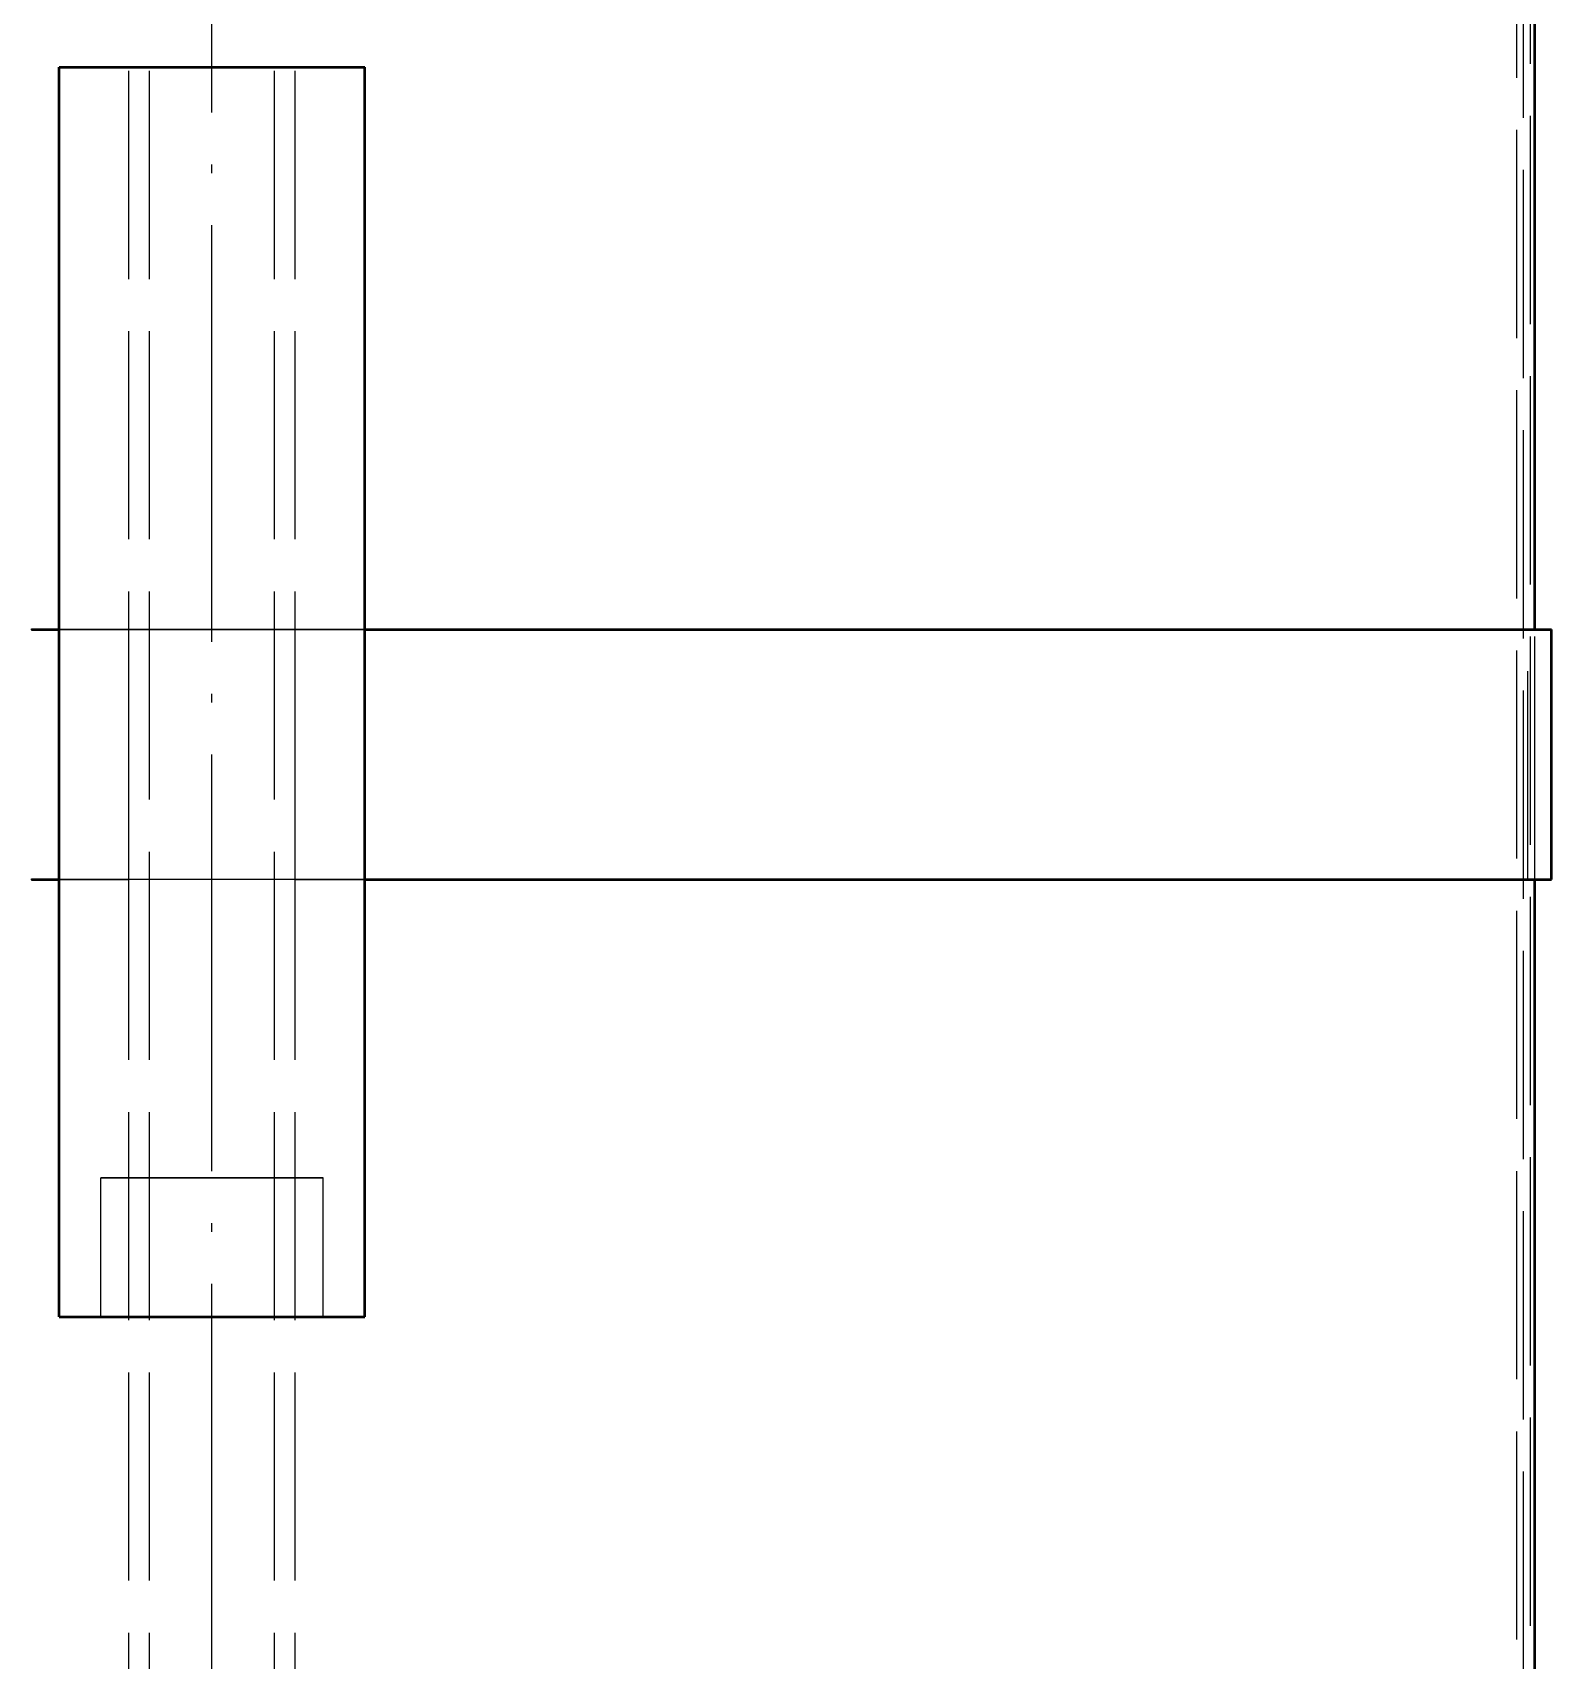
# Model space of a CAD drawing. Header units: millimetres. Extents: x 0 to 420, y 0 to 297.
# Drawn here: x 164.71 to 186.6, y 155.45 to 178.9 of the extents above; entities that cross this region are included whole.
import ezdxf

# ---------------------------------------------------------------- set-up
doc = ezdxf.new("R2010")
doc.units = ezdxf.units.MM
doc.linetypes.add('ISO02-TRAZOS', pattern=[3.75, 3, -0.75])
doc.linetypes.add('ISO04-TRAZO-PUNTO', pattern=[7.625, 6, -0.75, 0.125, -0.75])
for name, color, linetype, lineweight in [('01-VISIBLE', 7, 'CONTINUOUS', 50), ('02-OCULTA', 4, 'ISO02-TRAZOS', 25), ('03-EJE', 1, 'ISO04-TRAZO-PUNTO', 25)]:
    doc.layers.add(name, color=color, linetype=linetype, lineweight=lineweight)

msp = doc.modelspace()

# ---------------------------------------------------------------- linework, layer by layer
at = {"layer": '01-VISIBLE'}
for p, q in [((186.358, 170.3), (186.358, 232)), ((165.098, 160.4), (165.098, 178.4)), ((169.498, 160.4), (169.498, 178.4)), ((186.598, 166.7), (186.598, 170.3)), ((186.358, 137.2), (186.358, 166.7))]:
    msp.add_line(p, q, dxfattribs=at)
for points in [[(165.098, 178.4), (165.198, 178.4), (165.298, 178.4), (165.398, 178.4), (165.498, 178.4), (165.598, 178.4), (165.698, 178.4), (165.798, 178.4), (165.898, 178.4), (165.998, 178.4), (166.098, 178.4), (166.198, 178.4), (166.298, 178.4), (166.398, 178.4), (166.498, 178.4), (166.598, 178.4), (166.698, 178.4), (166.798, 178.4), (166.898, 178.4), (166.998, 178.4), (167.098, 178.4), (167.198, 178.4), (167.298, 178.4), (167.398, 178.4), (167.498, 178.4), (167.598, 178.4), (167.698, 178.4), (167.798, 178.4), (167.898, 178.4), (167.998, 178.4), (168.098, 178.4), (168.198, 178.4), (168.298, 178.4), (168.398, 178.4), (168.498, 178.4), (168.598, 178.4), (168.698, 178.4), (168.798, 178.4), (168.898, 178.4), (168.998, 178.4), (169.098, 178.4), (169.198, 178.4), (169.298, 178.4), (169.398, 178.4), (169.498, 178.4)], [(164.698, 170.3), (164.798, 170.3), (164.898, 170.3), (164.998, 170.3), (165.098, 170.3)], [(169.498, 170.3), (169.598, 170.3), (169.698, 170.3), (169.798, 170.3), (169.898, 170.3), (169.998, 170.3), (170.098, 170.3), (170.198, 170.3), (170.298, 170.3), (170.398, 170.3), (170.498, 170.3), (170.598, 170.3), (170.698, 170.3), (170.798, 170.3), (170.898, 170.3), (170.998, 170.3), (171.098, 170.3), (171.198, 170.3), (171.298, 170.3), (171.398, 170.3), (171.498, 170.3), (171.598, 170.3), (171.698, 170.3), (171.798, 170.3), (171.898, 170.3), (171.998, 170.3), (172.098, 170.3), (172.198, 170.3), (172.298, 170.3), (172.398, 170.3), (172.498, 170.3), (172.598, 170.3), (172.698, 170.3), (172.798, 170.3), (172.898, 170.3), (172.998, 170.3), (173.098, 170.3), (173.198, 170.3), (173.298, 170.3), (173.398, 170.3), (173.498, 170.3), (173.598, 170.3), (173.698, 170.3), (173.798, 170.3), (173.898, 170.3), (173.998, 170.3), (174.098, 170.3), (174.198, 170.3), (174.298, 170.3), (174.398, 170.3), (174.498, 170.3), (174.598, 170.3), (174.698, 170.3), (174.798, 170.3), (174.898, 170.3), (174.998, 170.3), (175.098, 170.3), (175.198, 170.3), (175.298, 170.3), (175.398, 170.3), (175.498, 170.3), (175.598, 170.3), (175.698, 170.3), (175.798, 170.3), (175.898, 170.3), (175.998, 170.3), (176.098, 170.3), (176.198, 170.3), (176.298, 170.3), (176.398, 170.3), (176.498, 170.3), (176.598, 170.3), (176.698, 170.3), (176.798, 170.3), (176.898, 170.3), (176.998, 170.3), (177.098, 170.3), (177.198, 170.3), (177.298, 170.3), (177.398, 170.3), (177.498, 170.3), (177.598, 170.3), (177.698, 170.3), (177.798, 170.3), (177.898, 170.3), (177.998, 170.3), (178.098, 170.3), (178.198, 170.3), (178.298, 170.3), (178.398, 170.3), (178.498, 170.3), (178.598, 170.3), (178.698, 170.3), (178.798, 170.3), (178.898, 170.3), (178.998, 170.3), (179.098, 170.3), (179.198, 170.3), (179.298, 170.3), (179.398, 170.3), (179.498, 170.3), (179.598, 170.3), (179.698, 170.3), (179.798, 170.3), (179.898, 170.3), (179.998, 170.3), (180.098, 170.3), (180.198, 170.3), (180.298, 170.3), (180.398, 170.3), (180.498, 170.3), (180.598, 170.3), (180.698, 170.3), (180.798, 170.3), (180.898, 170.3), (180.998, 170.3), (181.098, 170.3), (181.198, 170.3), (181.298, 170.3), (181.398, 170.3), (181.498, 170.3), (181.598, 170.3), (181.698, 170.3), (181.798, 170.3), (181.898, 170.3), (181.998, 170.3), (182.098, 170.3), (182.198, 170.3), (182.298, 170.3), (182.398, 170.3), (182.498, 170.3), (182.598, 170.3), (182.698, 170.3), (182.798, 170.3), (182.898, 170.3), (182.998, 170.3), (183.098, 170.3), (183.198, 170.3), (183.298, 170.3), (183.398, 170.3), (183.498, 170.3), (183.598, 170.3), (183.698, 170.3), (183.798, 170.3), (183.898, 170.3), (183.998, 170.3), (184.098, 170.3), (184.198, 170.3), (184.298, 170.3), (184.398, 170.3), (184.498, 170.3), (184.598, 170.3), (184.698, 170.3), (184.798, 170.3), (184.898, 170.3), (184.998, 170.3), (185.098, 170.3), (185.198, 170.3), (185.298, 170.3), (185.398, 170.3), (185.498, 170.3), (185.598, 170.3), (185.698, 170.3), (185.798, 170.3), (185.898, 170.3), (185.998, 170.3), (186.098, 170.3), (186.198, 170.3), (186.298, 170.3), (186.398, 170.3), (186.498, 170.3), (186.598, 170.3)], [(164.698, 166.7), (164.798, 166.7), (164.898, 166.7), (164.998, 166.7), (165.098, 166.7)], [(169.498, 166.7), (169.598, 166.7), (169.698, 166.7), (169.798, 166.7), (169.898, 166.7), (169.998, 166.7), (170.098, 166.7), (170.198, 166.7), (170.298, 166.7), (170.398, 166.7), (170.498, 166.7), (170.598, 166.7), (170.698, 166.7), (170.798, 166.7), (170.898, 166.7), (170.998, 166.7), (171.098, 166.7), (171.198, 166.7), (171.298, 166.7), (171.398, 166.7), (171.498, 166.7), (171.598, 166.7), (171.698, 166.7), (171.798, 166.7), (171.898, 166.7), (171.998, 166.7), (172.098, 166.7), (172.198, 166.7), (172.298, 166.7), (172.398, 166.7), (172.498, 166.7), (172.598, 166.7), (172.698, 166.7), (172.798, 166.7), (172.898, 166.7), (172.998, 166.7), (173.098, 166.7), (173.198, 166.7), (173.298, 166.7), (173.398, 166.7), (173.498, 166.7), (173.598, 166.7), (173.698, 166.7), (173.798, 166.7), (173.898, 166.7), (173.998, 166.7), (174.098, 166.7), (174.198, 166.7), (174.298, 166.7), (174.398, 166.7), (174.498, 166.7), (174.598, 166.7), (174.698, 166.7), (174.798, 166.7), (174.898, 166.7), (174.998, 166.7), (175.098, 166.7), (175.198, 166.7), (175.298, 166.7), (175.398, 166.7), (175.498, 166.7), (175.598, 166.7), (175.698, 166.7), (175.798, 166.7), (175.898, 166.7), (175.998, 166.7), (176.098, 166.7), (176.198, 166.7), (176.298, 166.7), (176.398, 166.7), (176.498, 166.7), (176.598, 166.7), (176.698, 166.7), (176.798, 166.7), (176.898, 166.7), (176.998, 166.7), (177.098, 166.7), (177.198, 166.7), (177.298, 166.7), (177.398, 166.7), (177.498, 166.7), (177.598, 166.7), (177.698, 166.7), (177.798, 166.7), (177.898, 166.7), (177.998, 166.7), (178.098, 166.7), (178.198, 166.7), (178.298, 166.7), (178.398, 166.7), (178.498, 166.7), (178.598, 166.7), (178.698, 166.7), (178.798, 166.7), (178.898, 166.7), (178.998, 166.7), (179.098, 166.7), (179.198, 166.7), (179.298, 166.7), (179.398, 166.7), (179.498, 166.7), (179.598, 166.7), (179.698, 166.7), (179.798, 166.7), (179.898, 166.7), (179.998, 166.7), (180.098, 166.7), (180.198, 166.7), (180.298, 166.7), (180.398, 166.7), (180.498, 166.7), (180.598, 166.7), (180.698, 166.7), (180.798, 166.7), (180.898, 166.7), (180.998, 166.7), (181.098, 166.7), (181.198, 166.7), (181.298, 166.7), (181.398, 166.7), (181.498, 166.7), (181.598, 166.7), (181.698, 166.7), (181.798, 166.7), (181.898, 166.7), (181.998, 166.7), (182.098, 166.7), (182.198, 166.7), (182.298, 166.7), (182.398, 166.7), (182.498, 166.7), (182.598, 166.7), (182.698, 166.7), (182.798, 166.7), (182.898, 166.7), (182.998, 166.7), (183.098, 166.7), (183.198, 166.7), (183.298, 166.7), (183.398, 166.7), (183.498, 166.7), (183.598, 166.7), (183.698, 166.7), (183.798, 166.7), (183.898, 166.7), (183.998, 166.7), (184.098, 166.7), (184.198, 166.7), (184.298, 166.7), (184.398, 166.7), (184.498, 166.7), (184.598, 166.7), (184.698, 166.7), (184.798, 166.7), (184.898, 166.7), (184.998, 166.7), (185.098, 166.7), (185.198, 166.7), (185.298, 166.7), (185.398, 166.7), (185.498, 166.7), (185.598, 166.7), (185.698, 166.7), (185.798, 166.7), (185.898, 166.7), (185.998, 166.7), (186.098, 166.7), (186.198, 166.7), (186.298, 166.7), (186.398, 166.7), (186.498, 166.7), (186.598, 166.7)], [(165.098, 160.4), (165.198, 160.4), (165.298, 160.4), (165.398, 160.4), (165.498, 160.4), (165.598, 160.4), (165.698, 160.4), (165.798, 160.4), (165.898, 160.4), (165.998, 160.4), (166.098, 160.4), (166.198, 160.4), (166.298, 160.4), (166.398, 160.4), (166.498, 160.4), (166.598, 160.4), (166.698, 160.4), (166.798, 160.4), (166.898, 160.4), (166.998, 160.4), (167.098, 160.4), (167.198, 160.4), (167.298, 160.4), (167.398, 160.4), (167.498, 160.4), (167.598, 160.4), (167.698, 160.4), (167.798, 160.4), (167.898, 160.4), (167.998, 160.4), (168.098, 160.4), (168.198, 160.4), (168.298, 160.4), (168.398, 160.4), (168.498, 160.4), (168.598, 160.4), (168.698, 160.4), (168.798, 160.4), (168.898, 160.4), (168.998, 160.4), (169.098, 160.4), (169.198, 160.4), (169.298, 160.4), (169.398, 160.4), (169.498, 160.4)]]:
    msp.add_lwpolyline(points, dxfattribs=at)
at = {"layer": '02-OCULTA'}
for p, q in [((166.098, 141.6), (166.098, 244.395)), ((166.398, 141.6), (166.398, 244.395)), ((168.198, 141.6), (168.198, 244.395)), ((168.498, 141.6), (168.498, 244.395)), ((186.098, 137), (186.098, 232.2)), ((186.198, 140.172), (186.198, 232)), ((186.198, 140.172), (186.198, 232)), ((186.298, 137.2), (186.298, 232)), ((186.358, 137.2), (186.358, 232)), ((166.098, 166.7), (166.098, 170.3)), ((166.098, 166.7), (166.098, 170.3)), ((168.498, 170.3), (166.098, 170.3)), ((166.098, 166.7), (166.098, 170.3)), ((166.098, 166.7), (166.098, 170.3)), ((168.498, 166.7), (168.498, 170.3)), ((168.498, 166.7), (168.498, 170.3)), ((168.498, 166.7), (168.498, 170.3)), ((168.498, 166.7), (168.498, 170.3)), ((186.258, 166.7), (186.258, 170.3)), ((186.358, 166.7), (186.358, 170.3)), ((168.498, 166.7), (166.098, 166.7)), ((165.698, 160.4), (165.698, 162.4)), ((168.898, 160.4), (168.898, 162.4))]:
    msp.add_line(p, q, dxfattribs=at)
for points in [[(167.298, 178.4), (167.198, 178.4), (167.098, 178.4), (166.998, 178.4), (166.898, 178.4), (166.798, 178.4), (166.698, 178.4), (166.598, 178.4), (166.498, 178.4), (166.398, 178.4), (166.298, 178.4), (166.198, 178.4), (166.098, 178.4), (165.998, 178.4), (165.898, 178.4), (165.798, 178.4), (165.698, 178.4), (165.598, 178.4), (165.498, 178.4), (165.398, 178.4), (165.298, 178.4), (165.198, 178.4), (165.098, 178.4)], [(169.498, 178.4), (169.394, 178.4), (169.289, 178.4), (169.184, 178.4), (169.079, 178.4), (168.975, 178.4), (168.87, 178.4), (168.765, 178.4), (168.66, 178.4), (168.556, 178.4), (168.451, 178.4), (168.346, 178.4), (168.241, 178.4), (168.137, 178.4), (168.032, 178.4), (167.927, 178.4), (167.822, 178.4), (167.718, 178.4), (167.613, 178.4), (167.508, 178.4), (167.403, 178.4), (167.298, 178.4)], [(167.298, 170.3), (167.198, 170.3), (167.098, 170.3), (166.998, 170.3), (166.897, 170.3), (166.797, 170.3), (166.697, 170.3), (166.596, 170.3), (166.496, 170.3), (166.396, 170.3), (166.295, 170.3), (166.195, 170.3), (166.095, 170.3), (165.994, 170.3), (165.894, 170.3), (165.794, 170.3), (165.693, 170.3), (165.593, 170.3), (165.493, 170.3), (165.392, 170.3), (165.292, 170.3), (165.192, 170.3), (165.091, 170.3), (164.991, 170.3), (164.891, 170.3), (164.791, 170.3), (164.69, 170.3)], [(164.694, 170.3), (164.794, 170.3), (164.894, 170.3), (164.995, 170.3), (165.095, 170.3), (165.195, 170.3), (165.296, 170.3), (165.396, 170.3), (165.496, 170.3), (165.597, 170.3), (165.697, 170.3), (165.797, 170.3), (165.898, 170.3), (165.998, 170.3), (166.098, 170.3)], [(167.298, 170.3), (167.198, 170.3), (167.098, 170.3), (166.998, 170.3), (166.898, 170.3), (166.798, 170.3), (166.698, 170.3), (166.598, 170.3), (166.498, 170.3), (166.398, 170.3), (166.298, 170.3), (166.198, 170.3), (166.098, 170.3), (165.998, 170.3), (165.898, 170.3), (165.798, 170.3), (165.698, 170.3), (165.598, 170.3), (165.498, 170.3), (165.398, 170.3), (165.298, 170.3), (165.198, 170.3), (165.098, 170.3), (164.998, 170.3), (164.898, 170.3), (164.798, 170.3), (164.698, 170.3)], [(165.098, 170.3), (165.21, 170.3), (165.321, 170.3), (165.432, 170.3), (165.543, 170.3), (165.654, 170.3), (165.765, 170.3), (165.876, 170.3), (165.987, 170.3), (166.098, 170.3)], [(166.098, 170.3), (166.198, 170.3), (166.298, 170.3), (166.398, 170.3), (166.498, 170.3), (166.598, 170.3), (166.698, 170.3), (166.798, 170.3), (166.898, 170.3), (166.998, 170.3), (167.098, 170.3), (167.198, 170.3), (167.298, 170.3), (167.398, 170.3), (167.498, 170.3), (167.598, 170.3), (167.698, 170.3), (167.798, 170.3), (167.898, 170.3), (167.998, 170.3), (168.098, 170.3), (168.198, 170.3), (168.298, 170.3), (168.398, 170.3), (168.498, 170.3)], [(186.598, 170.3), (186.498, 170.3), (186.397, 170.3), (186.297, 170.3), (186.196, 170.3), (186.096, 170.3), (185.995, 170.3), (185.895, 170.3), (185.794, 170.3), (185.694, 170.3), (185.593, 170.3), (185.493, 170.3), (185.392, 170.3), (185.292, 170.3), (185.191, 170.3), (185.091, 170.3), (184.99, 170.3), (184.89, 170.3), (184.789, 170.3), (184.689, 170.3), (184.588, 170.3), (184.488, 170.3), (184.387, 170.3), (184.286, 170.3), (184.186, 170.3), (184.085, 170.3), (183.985, 170.3), (183.884, 170.3), (183.784, 170.3), (183.683, 170.3), (183.583, 170.3), (183.482, 170.3), (183.382, 170.3), (183.281, 170.3), (183.181, 170.3), (183.08, 170.3), (182.98, 170.3), (182.879, 170.3), (182.779, 170.3), (182.678, 170.3), (182.578, 170.3), (182.477, 170.3), (182.377, 170.3), (182.276, 170.3), (182.176, 170.3), (182.075, 170.3), (181.974, 170.3), (181.874, 170.3), (181.773, 170.3), (181.673, 170.3), (181.572, 170.3), (181.472, 170.3), (181.371, 170.3), (181.271, 170.3), (181.17, 170.3), (181.07, 170.3), (180.969, 170.3), (180.869, 170.3), (180.768, 170.3), (180.668, 170.3), (180.567, 170.3), (180.467, 170.3), (180.366, 170.3), (180.266, 170.3), (180.165, 170.3), (180.065, 170.3), (179.964, 170.3), (179.864, 170.3), (179.763, 170.3), (179.663, 170.3), (179.562, 170.3), (179.461, 170.3), (179.361, 170.3), (179.26, 170.3), (179.16, 170.3), (179.059, 170.3), (178.959, 170.3), (178.858, 170.3), (178.758, 170.3), (178.657, 170.3), (178.557, 170.3), (178.456, 170.3), (178.356, 170.3), (178.255, 170.3), (178.155, 170.3), (178.054, 170.3), (177.954, 170.3), (177.853, 170.3), (177.753, 170.3), (177.652, 170.3), (177.552, 170.3), (177.451, 170.3), (177.351, 170.3), (177.25, 170.3), (177.149, 170.3), (177.049, 170.3), (176.948, 170.3), (176.848, 170.3), (176.747, 170.3), (176.647, 170.3), (176.546, 170.3), (176.446, 170.3), (176.345, 170.3), (176.245, 170.3), (176.144, 170.3), (176.044, 170.3), (175.943, 170.3), (175.843, 170.3), (175.742, 170.3), (175.642, 170.3), (175.541, 170.3), (175.441, 170.3), (175.34, 170.3), (175.24, 170.3), (175.139, 170.3), (175.039, 170.3), (174.938, 170.3), (174.838, 170.3), (174.737, 170.3), (174.636, 170.3), (174.536, 170.3), (174.435, 170.3), (174.335, 170.3), (174.234, 170.3), (174.134, 170.3), (174.033, 170.3), (173.933, 170.3), (173.832, 170.3), (173.732, 170.3), (173.631, 170.3), (173.531, 170.3), (173.43, 170.3), (173.33, 170.3), (173.229, 170.3), (173.129, 170.3), (173.028, 170.3), (172.928, 170.3), (172.827, 170.3), (172.727, 170.3), (172.626, 170.3), (172.526, 170.3), (172.425, 170.3), (172.324, 170.3), (172.224, 170.3), (172.123, 170.3), (172.023, 170.3), (171.922, 170.3), (171.822, 170.3), (171.721, 170.3), (171.621, 170.3), (171.52, 170.3), (171.42, 170.3), (171.319, 170.3), (171.219, 170.3), (171.118, 170.3), (171.018, 170.3), (170.917, 170.3), (170.817, 170.3), (170.716, 170.3), (170.616, 170.3), (170.515, 170.3), (170.415, 170.3), (170.314, 170.3), (170.214, 170.3), (170.113, 170.3), (170.013, 170.3), (169.912, 170.3), (169.811, 170.3), (169.711, 170.3), (169.61, 170.3), (169.51, 170.3), (169.409, 170.3), (169.309, 170.3), (169.208, 170.3), (169.108, 170.3), (169.007, 170.3), (168.907, 170.3), (168.806, 170.3), (168.706, 170.3), (168.605, 170.3), (168.505, 170.3), (168.404, 170.3), (168.304, 170.3), (168.203, 170.3), (168.103, 170.3), (168.002, 170.3), (167.902, 170.3), (167.801, 170.3), (167.701, 170.3), (167.6, 170.3), (167.499, 170.3), (167.399, 170.3), (167.298, 170.3)], [(186.258, 170.3), (186.158, 170.3), (186.058, 170.3), (185.958, 170.3), (185.857, 170.3), (185.757, 170.3), (185.657, 170.3), (185.556, 170.3), (185.456, 170.3), (185.356, 170.3), (185.255, 170.3), (185.155, 170.3), (185.055, 170.3), (184.954, 170.3), (184.854, 170.3), (184.754, 170.3), (184.653, 170.3), (184.553, 170.3), (184.453, 170.3), (184.352, 170.3), (184.252, 170.3), (184.152, 170.3), (184.051, 170.3), (183.951, 170.3), (183.851, 170.3), (183.751, 170.3), (183.65, 170.3), (183.55, 170.3), (183.45, 170.3), (183.349, 170.3), (183.249, 170.3), (183.149, 170.3), (183.048, 170.3), (182.948, 170.3), (182.848, 170.3), (182.747, 170.3), (182.647, 170.3), (182.547, 170.3), (182.446, 170.3), (182.346, 170.3), (182.246, 170.3), (182.145, 170.3), (182.045, 170.3), (181.945, 170.3), (181.844, 170.3), (181.744, 170.3), (181.644, 170.3), (181.544, 170.3), (181.443, 170.3), (181.343, 170.3), (181.243, 170.3), (181.142, 170.3), (181.042, 170.3), (180.942, 170.3), (180.841, 170.3), (180.741, 170.3), (180.641, 170.3), (180.54, 170.3), (180.44, 170.3), (180.34, 170.3), (180.239, 170.3), (180.139, 170.3), (180.039, 170.3), (179.938, 170.3), (179.838, 170.3), (179.738, 170.3), (179.638, 170.3), (179.537, 170.3), (179.437, 170.3), (179.337, 170.3), (179.236, 170.3), (179.136, 170.3), (179.036, 170.3), (178.935, 170.3), (178.835, 170.3), (178.735, 170.3), (178.634, 170.3), (178.534, 170.3), (178.434, 170.3), (178.333, 170.3), (178.233, 170.3), (178.133, 170.3), (178.032, 170.3), (177.932, 170.3), (177.832, 170.3), (177.731, 170.3), (177.631, 170.3), (177.531, 170.3), (177.431, 170.3), (177.33, 170.3), (177.23, 170.3), (177.13, 170.3), (177.029, 170.3), (176.929, 170.3), (176.829, 170.3), (176.728, 170.3), (176.628, 170.3), (176.528, 170.3), (176.427, 170.3), (176.327, 170.3), (176.227, 170.3), (176.126, 170.3), (176.026, 170.3), (175.926, 170.3), (175.825, 170.3), (175.725, 170.3), (175.625, 170.3), (175.524, 170.3), (175.424, 170.3), (175.324, 170.3), (175.224, 170.3), (175.123, 170.3), (175.023, 170.3), (174.923, 170.3), (174.822, 170.3), (174.722, 170.3), (174.622, 170.3), (174.521, 170.3), (174.421, 170.3), (174.321, 170.3), (174.22, 170.3), (174.12, 170.3), (174.02, 170.3), (173.919, 170.3), (173.819, 170.3), (173.719, 170.3), (173.618, 170.3), (173.518, 170.3), (173.418, 170.3), (173.318, 170.3), (173.217, 170.3), (173.117, 170.3), (173.017, 170.3), (172.916, 170.3), (172.816, 170.3), (172.716, 170.3), (172.615, 170.3), (172.515, 170.3), (172.415, 170.3), (172.314, 170.3), (172.214, 170.3), (172.114, 170.3), (172.013, 170.3), (171.913, 170.3), (171.813, 170.3), (171.712, 170.3), (171.612, 170.3), (171.512, 170.3), (171.411, 170.3), (171.311, 170.3), (171.211, 170.3), (171.111, 170.3), (171.01, 170.3), (170.91, 170.3), (170.81, 170.3), (170.709, 170.3), (170.609, 170.3), (170.509, 170.3), (170.408, 170.3), (170.308, 170.3), (170.208, 170.3), (170.107, 170.3), (170.007, 170.3), (169.907, 170.3), (169.806, 170.3), (169.706, 170.3), (169.606, 170.3), (169.505, 170.3), (169.405, 170.3), (169.305, 170.3), (169.204, 170.3), (169.104, 170.3), (169.004, 170.3), (168.904, 170.3), (168.803, 170.3), (168.703, 170.3), (168.603, 170.3), (168.502, 170.3), (168.402, 170.3), (168.302, 170.3), (168.201, 170.3), (168.101, 170.3), (168.001, 170.3), (167.9, 170.3), (167.8, 170.3), (167.7, 170.3), (167.599, 170.3), (167.499, 170.3), (167.399, 170.3), (167.298, 170.3)], [(168.498, 170.3), (168.61, 170.3), (168.721, 170.3), (168.832, 170.3), (168.943, 170.3), (169.054, 170.3), (169.165, 170.3), (169.276, 170.3), (169.387, 170.3), (169.498, 170.3)], [(168.498, 170.3), (168.599, 170.3), (168.699, 170.3), (168.799, 170.3), (168.9, 170.3), (169, 170.3), (169.1, 170.3), (169.201, 170.3), (169.301, 170.3), (169.402, 170.3), (169.502, 170.3), (169.602, 170.3), (169.703, 170.3), (169.803, 170.3), (169.903, 170.3), (170.004, 170.3), (170.104, 170.3), (170.204, 170.3), (170.305, 170.3), (170.405, 170.3), (170.505, 170.3), (170.606, 170.3), (170.706, 170.3), (170.806, 170.3), (170.907, 170.3), (171.007, 170.3), (171.107, 170.3), (171.208, 170.3), (171.308, 170.3), (171.408, 170.3), (171.509, 170.3), (171.609, 170.3), (171.709, 170.3), (171.81, 170.3), (171.91, 170.3), (172.01, 170.3), (172.111, 170.3), (172.211, 170.3), (172.311, 170.3), (172.412, 170.3), (172.512, 170.3), (172.612, 170.3), (172.713, 170.3), (172.813, 170.3), (172.913, 170.3), (173.014, 170.3), (173.114, 170.3), (173.214, 170.3), (173.315, 170.3), (173.415, 170.3), (173.515, 170.3), (173.616, 170.3), (173.716, 170.3), (173.816, 170.3), (173.917, 170.3), (174.017, 170.3), (174.117, 170.3), (174.218, 170.3), (174.318, 170.3), (174.418, 170.3), (174.519, 170.3), (174.619, 170.3), (174.719, 170.3), (174.82, 170.3), (174.92, 170.3), (175.02, 170.3), (175.121, 170.3), (175.221, 170.3), (175.322, 170.3), (175.422, 170.3), (175.522, 170.3), (175.623, 170.3), (175.723, 170.3), (175.823, 170.3), (175.924, 170.3), (176.024, 170.3), (176.124, 170.3), (176.225, 170.3), (176.325, 170.3), (176.425, 170.3), (176.526, 170.3), (176.626, 170.3), (176.726, 170.3), (176.827, 170.3), (176.927, 170.3), (177.027, 170.3), (177.128, 170.3), (177.228, 170.3), (177.328, 170.3), (177.429, 170.3), (177.529, 170.3), (177.629, 170.3), (177.73, 170.3), (177.83, 170.3), (177.93, 170.3), (178.031, 170.3), (178.131, 170.3), (178.231, 170.3), (178.332, 170.3), (178.432, 170.3), (178.532, 170.3), (178.633, 170.3), (178.733, 170.3), (178.833, 170.3), (178.934, 170.3), (179.034, 170.3), (179.134, 170.3), (179.235, 170.3), (179.335, 170.3), (179.435, 170.3), (179.536, 170.3), (179.636, 170.3), (179.736, 170.3), (179.837, 170.3), (179.937, 170.3), (180.037, 170.3), (180.138, 170.3), (180.238, 170.3), (180.338, 170.3), (180.439, 170.3), (180.539, 170.3), (180.639, 170.3), (180.74, 170.3), (180.84, 170.3), (180.94, 170.3), (181.041, 170.3), (181.141, 170.3), (181.242, 170.3), (181.342, 170.3), (181.442, 170.3), (181.543, 170.3), (181.643, 170.3), (181.743, 170.3), (181.844, 170.3), (181.944, 170.3), (182.044, 170.3), (182.145, 170.3), (182.245, 170.3), (182.345, 170.3), (182.446, 170.3), (182.546, 170.3), (182.646, 170.3), (182.747, 170.3), (182.847, 170.3), (182.947, 170.3), (183.048, 170.3), (183.148, 170.3), (183.248, 170.3), (183.349, 170.3), (183.449, 170.3), (183.549, 170.3), (183.65, 170.3), (183.75, 170.3), (183.85, 170.3), (183.951, 170.3), (184.051, 170.3), (184.151, 170.3), (184.252, 170.3), (184.352, 170.3), (184.452, 170.3), (184.553, 170.3), (184.653, 170.3), (184.753, 170.3), (184.854, 170.3), (184.954, 170.3), (185.054, 170.3), (185.155, 170.3), (185.255, 170.3), (185.355, 170.3), (185.456, 170.3), (185.556, 170.3), (185.656, 170.3), (185.757, 170.3), (185.857, 170.3), (185.957, 170.3), (186.058, 170.3), (186.158, 170.3), (186.258, 170.3)], [(167.298, 166.7), (167.198, 166.7), (167.098, 166.7), (166.998, 166.7), (166.897, 166.7), (166.797, 166.7), (166.697, 166.7), (166.596, 166.7), (166.496, 166.7), (166.396, 166.7), (166.295, 166.7), (166.195, 166.7), (166.095, 166.7), (165.994, 166.7), (165.894, 166.7), (165.794, 166.7), (165.693, 166.7), (165.593, 166.7), (165.493, 166.7), (165.392, 166.7), (165.292, 166.7), (165.192, 166.7), (165.091, 166.7), (164.991, 166.7), (164.891, 166.7), (164.791, 166.7), (164.69, 166.7)], [(164.694, 166.7), (164.794, 166.7), (164.894, 166.7), (164.995, 166.7), (165.095, 166.7), (165.195, 166.7), (165.296, 166.7), (165.396, 166.7), (165.496, 166.7), (165.597, 166.7), (165.697, 166.7), (165.797, 166.7), (165.898, 166.7), (165.998, 166.7), (166.098, 166.7)], [(167.298, 166.7), (167.198, 166.7), (167.098, 166.7), (166.998, 166.7), (166.898, 166.7), (166.798, 166.7), (166.698, 166.7), (166.598, 166.7), (166.498, 166.7), (166.398, 166.7), (166.298, 166.7), (166.198, 166.7), (166.098, 166.7), (165.998, 166.7), (165.898, 166.7), (165.798, 166.7), (165.698, 166.7), (165.598, 166.7), (165.498, 166.7), (165.398, 166.7), (165.298, 166.7), (165.198, 166.7), (165.098, 166.7), (164.998, 166.7), (164.898, 166.7), (164.798, 166.7), (164.698, 166.7)], [(165.098, 166.7), (165.21, 166.7), (165.321, 166.7), (165.432, 166.7), (165.543, 166.7), (165.654, 166.7), (165.765, 166.7), (165.876, 166.7), (165.987, 166.7), (166.098, 166.7)], [(168.498, 166.7), (168.398, 166.7), (168.298, 166.7), (168.198, 166.7), (168.098, 166.7), (167.998, 166.7), (167.898, 166.7), (167.798, 166.7), (167.698, 166.7), (167.598, 166.7), (167.498, 166.7), (167.398, 166.7), (167.298, 166.7), (167.198, 166.7), (167.098, 166.7), (166.998, 166.7), (166.898, 166.7), (166.798, 166.7), (166.698, 166.7), (166.598, 166.7), (166.498, 166.7), (166.398, 166.7), (166.298, 166.7), (166.198, 166.7), (166.098, 166.7)], [(186.598, 166.7), (186.498, 166.7), (186.397, 166.7), (186.297, 166.7), (186.196, 166.7), (186.096, 166.7), (185.995, 166.7), (185.895, 166.7), (185.794, 166.7), (185.694, 166.7), (185.593, 166.7), (185.493, 166.7), (185.392, 166.7), (185.292, 166.7), (185.191, 166.7), (185.091, 166.7), (184.99, 166.7), (184.89, 166.7), (184.789, 166.7), (184.689, 166.7), (184.588, 166.7), (184.488, 166.7), (184.387, 166.7), (184.286, 166.7), (184.186, 166.7), (184.085, 166.7), (183.985, 166.7), (183.884, 166.7), (183.784, 166.7), (183.683, 166.7), (183.583, 166.7), (183.482, 166.7), (183.382, 166.7), (183.281, 166.7), (183.181, 166.7), (183.08, 166.7), (182.98, 166.7), (182.879, 166.7), (182.779, 166.7), (182.678, 166.7), (182.578, 166.7), (182.477, 166.7), (182.377, 166.7), (182.276, 166.7), (182.176, 166.7), (182.075, 166.7), (181.974, 166.7), (181.874, 166.7), (181.773, 166.7), (181.673, 166.7), (181.572, 166.7), (181.472, 166.7), (181.371, 166.7), (181.271, 166.7), (181.17, 166.7), (181.07, 166.7), (180.969, 166.7), (180.869, 166.7), (180.768, 166.7), (180.668, 166.7), (180.567, 166.7), (180.467, 166.7), (180.366, 166.7), (180.266, 166.7), (180.165, 166.7), (180.065, 166.7), (179.964, 166.7), (179.864, 166.7), (179.763, 166.7), (179.663, 166.7), (179.562, 166.7), (179.461, 166.7), (179.361, 166.7), (179.26, 166.7), (179.16, 166.7), (179.059, 166.7), (178.959, 166.7), (178.858, 166.7), (178.758, 166.7), (178.657, 166.7), (178.557, 166.7), (178.456, 166.7), (178.356, 166.7), (178.255, 166.7), (178.155, 166.7), (178.054, 166.7), (177.954, 166.7), (177.853, 166.7), (177.753, 166.7), (177.652, 166.7), (177.552, 166.7), (177.451, 166.7), (177.351, 166.7), (177.25, 166.7), (177.149, 166.7), (177.049, 166.7), (176.948, 166.7), (176.848, 166.7), (176.747, 166.7), (176.647, 166.7), (176.546, 166.7), (176.446, 166.7), (176.345, 166.7), (176.245, 166.7), (176.144, 166.7), (176.044, 166.7), (175.943, 166.7), (175.843, 166.7), (175.742, 166.7), (175.642, 166.7), (175.541, 166.7), (175.441, 166.7), (175.34, 166.7), (175.24, 166.7), (175.139, 166.7), (175.039, 166.7), (174.938, 166.7), (174.838, 166.7), (174.737, 166.7), (174.636, 166.7), (174.536, 166.7), (174.435, 166.7), (174.335, 166.7), (174.234, 166.7), (174.134, 166.7), (174.033, 166.7), (173.933, 166.7), (173.832, 166.7), (173.732, 166.7), (173.631, 166.7), (173.531, 166.7), (173.43, 166.7), (173.33, 166.7), (173.229, 166.7), (173.129, 166.7), (173.028, 166.7), (172.928, 166.7), (172.827, 166.7), (172.727, 166.7), (172.626, 166.7), (172.526, 166.7), (172.425, 166.7), (172.324, 166.7), (172.224, 166.7), (172.123, 166.7), (172.023, 166.7), (171.922, 166.7), (171.822, 166.7), (171.721, 166.7), (171.621, 166.7), (171.52, 166.7), (171.42, 166.7), (171.319, 166.7), (171.219, 166.7), (171.118, 166.7), (171.018, 166.7), (170.917, 166.7), (170.817, 166.7), (170.716, 166.7), (170.616, 166.7), (170.515, 166.7), (170.415, 166.7), (170.314, 166.7), (170.214, 166.7), (170.113, 166.7), (170.013, 166.7), (169.912, 166.7), (169.811, 166.7), (169.711, 166.7), (169.61, 166.7), (169.51, 166.7), (169.409, 166.7), (169.309, 166.7), (169.208, 166.7), (169.108, 166.7), (169.007, 166.7), (168.907, 166.7), (168.806, 166.7), (168.706, 166.7), (168.605, 166.7), (168.505, 166.7), (168.404, 166.7), (168.304, 166.7), (168.203, 166.7), (168.103, 166.7), (168.002, 166.7), (167.902, 166.7), (167.801, 166.7), (167.701, 166.7), (167.6, 166.7), (167.499, 166.7), (167.399, 166.7), (167.298, 166.7)], [(186.258, 166.7), (186.158, 166.7), (186.058, 166.7), (185.958, 166.7), (185.857, 166.7), (185.757, 166.7), (185.657, 166.7), (185.556, 166.7), (185.456, 166.7), (185.356, 166.7), (185.255, 166.7), (185.155, 166.7), (185.055, 166.7), (184.954, 166.7), (184.854, 166.7), (184.754, 166.7), (184.653, 166.7), (184.553, 166.7), (184.453, 166.7), (184.352, 166.7), (184.252, 166.7), (184.152, 166.7), (184.051, 166.7), (183.951, 166.7), (183.851, 166.7), (183.751, 166.7), (183.65, 166.7), (183.55, 166.7), (183.45, 166.7), (183.349, 166.7), (183.249, 166.7), (183.149, 166.7), (183.048, 166.7), (182.948, 166.7), (182.848, 166.7), (182.747, 166.7), (182.647, 166.7), (182.547, 166.7), (182.446, 166.7), (182.346, 166.7), (182.246, 166.7), (182.145, 166.7), (182.045, 166.7), (181.945, 166.7), (181.844, 166.7), (181.744, 166.7), (181.644, 166.7), (181.544, 166.7), (181.443, 166.7), (181.343, 166.7), (181.243, 166.7), (181.142, 166.7), (181.042, 166.7), (180.942, 166.7), (180.841, 166.7), (180.741, 166.7), (180.641, 166.7), (180.54, 166.7), (180.44, 166.7), (180.34, 166.7), (180.239, 166.7), (180.139, 166.7), (180.039, 166.7), (179.938, 166.7), (179.838, 166.7), (179.738, 166.7), (179.638, 166.7), (179.537, 166.7), (179.437, 166.7), (179.337, 166.7), (179.236, 166.7), (179.136, 166.7), (179.036, 166.7), (178.935, 166.7), (178.835, 166.7), (178.735, 166.7), (178.634, 166.7), (178.534, 166.7), (178.434, 166.7), (178.333, 166.7), (178.233, 166.7), (178.133, 166.7), (178.032, 166.7), (177.932, 166.7), (177.832, 166.7), (177.731, 166.7), (177.631, 166.7), (177.531, 166.7), (177.431, 166.7), (177.33, 166.7), (177.23, 166.7), (177.13, 166.7), (177.029, 166.7), (176.929, 166.7), (176.829, 166.7), (176.728, 166.7), (176.628, 166.7), (176.528, 166.7), (176.427, 166.7), (176.327, 166.7), (176.227, 166.7), (176.126, 166.7), (176.026, 166.7), (175.926, 166.7), (175.825, 166.7), (175.725, 166.7), (175.625, 166.7), (175.524, 166.7), (175.424, 166.7), (175.324, 166.7), (175.224, 166.7), (175.123, 166.7), (175.023, 166.7), (174.923, 166.7), (174.822, 166.7), (174.722, 166.7), (174.622, 166.7), (174.521, 166.7), (174.421, 166.7), (174.321, 166.7), (174.22, 166.7), (174.12, 166.7), (174.02, 166.7), (173.919, 166.7), (173.819, 166.7), (173.719, 166.7), (173.618, 166.7), (173.518, 166.7), (173.418, 166.7), (173.318, 166.7), (173.217, 166.7), (173.117, 166.7), (173.017, 166.7), (172.916, 166.7), (172.816, 166.7), (172.716, 166.7), (172.615, 166.7), (172.515, 166.7), (172.415, 166.7), (172.314, 166.7), (172.214, 166.7), (172.114, 166.7), (172.013, 166.7), (171.913, 166.7), (171.813, 166.7), (171.712, 166.7), (171.612, 166.7), (171.512, 166.7), (171.411, 166.7), (171.311, 166.7), (171.211, 166.7), (171.111, 166.7), (171.01, 166.7), (170.91, 166.7), (170.81, 166.7), (170.709, 166.7), (170.609, 166.7), (170.509, 166.7), (170.408, 166.7), (170.308, 166.7), (170.208, 166.7), (170.107, 166.7), (170.007, 166.7), (169.907, 166.7), (169.806, 166.7), (169.706, 166.7), (169.606, 166.7), (169.505, 166.7), (169.405, 166.7), (169.305, 166.7), (169.204, 166.7), (169.104, 166.7), (169.004, 166.7), (168.904, 166.7), (168.803, 166.7), (168.703, 166.7), (168.603, 166.7), (168.502, 166.7), (168.402, 166.7), (168.302, 166.7), (168.201, 166.7), (168.101, 166.7), (168.001, 166.7), (167.9, 166.7), (167.8, 166.7), (167.7, 166.7), (167.599, 166.7), (167.499, 166.7), (167.399, 166.7), (167.298, 166.7)], [(168.498, 166.7), (168.61, 166.7), (168.721, 166.7), (168.832, 166.7), (168.943, 166.7), (169.054, 166.7), (169.165, 166.7), (169.276, 166.7), (169.387, 166.7), (169.498, 166.7)], [(168.498, 166.7), (168.599, 166.7), (168.699, 166.7), (168.799, 166.7), (168.9, 166.7), (169, 166.7), (169.1, 166.7), (169.201, 166.7), (169.301, 166.7), (169.402, 166.7), (169.502, 166.7), (169.602, 166.7), (169.703, 166.7), (169.803, 166.7), (169.903, 166.7), (170.004, 166.7), (170.104, 166.7), (170.204, 166.7), (170.305, 166.7), (170.405, 166.7), (170.505, 166.7), (170.606, 166.7), (170.706, 166.7), (170.806, 166.7), (170.907, 166.7), (171.007, 166.7), (171.107, 166.7), (171.208, 166.7), (171.308, 166.7), (171.408, 166.7), (171.509, 166.7), (171.609, 166.7), (171.709, 166.7), (171.81, 166.7), (171.91, 166.7), (172.01, 166.7), (172.111, 166.7), (172.211, 166.7), (172.311, 166.7), (172.412, 166.7), (172.512, 166.7), (172.612, 166.7), (172.713, 166.7), (172.813, 166.7), (172.913, 166.7), (173.014, 166.7), (173.114, 166.7), (173.214, 166.7), (173.315, 166.7), (173.415, 166.7), (173.515, 166.7), (173.616, 166.7), (173.716, 166.7), (173.816, 166.7), (173.917, 166.7), (174.017, 166.7), (174.117, 166.7), (174.218, 166.7), (174.318, 166.7), (174.418, 166.7), (174.519, 166.7), (174.619, 166.7), (174.719, 166.7), (174.82, 166.7), (174.92, 166.7), (175.02, 166.7), (175.121, 166.7), (175.221, 166.7), (175.322, 166.7), (175.422, 166.7), (175.522, 166.7), (175.623, 166.7), (175.723, 166.7), (175.823, 166.7), (175.924, 166.7), (176.024, 166.7), (176.124, 166.7), (176.225, 166.7), (176.325, 166.7), (176.425, 166.7), (176.526, 166.7), (176.626, 166.7), (176.726, 166.7), (176.827, 166.7), (176.927, 166.7), (177.027, 166.7), (177.128, 166.7), (177.228, 166.7), (177.328, 166.7), (177.429, 166.7), (177.529, 166.7), (177.629, 166.7), (177.73, 166.7), (177.83, 166.7), (177.93, 166.7), (178.031, 166.7), (178.131, 166.7), (178.231, 166.7), (178.332, 166.7), (178.432, 166.7), (178.532, 166.7), (178.633, 166.7), (178.733, 166.7), (178.833, 166.7), (178.934, 166.7), (179.034, 166.7), (179.134, 166.7), (179.235, 166.7), (179.335, 166.7), (179.435, 166.7), (179.536, 166.7), (179.636, 166.7), (179.736, 166.7), (179.837, 166.7), (179.937, 166.7), (180.037, 166.7), (180.138, 166.7), (180.238, 166.7), (180.338, 166.7), (180.439, 166.7), (180.539, 166.7), (180.639, 166.7), (180.74, 166.7), (180.84, 166.7), (180.94, 166.7), (181.041, 166.7), (181.141, 166.7), (181.242, 166.7), (181.342, 166.7), (181.442, 166.7), (181.543, 166.7), (181.643, 166.7), (181.743, 166.7), (181.844, 166.7), (181.944, 166.7), (182.044, 166.7), (182.145, 166.7), (182.245, 166.7), (182.345, 166.7), (182.446, 166.7), (182.546, 166.7), (182.646, 166.7), (182.747, 166.7), (182.847, 166.7), (182.947, 166.7), (183.048, 166.7), (183.148, 166.7), (183.248, 166.7), (183.349, 166.7), (183.449, 166.7), (183.549, 166.7), (183.65, 166.7), (183.75, 166.7), (183.85, 166.7), (183.951, 166.7), (184.051, 166.7), (184.151, 166.7), (184.252, 166.7), (184.352, 166.7), (184.452, 166.7), (184.553, 166.7), (184.653, 166.7), (184.753, 166.7), (184.854, 166.7), (184.954, 166.7), (185.054, 166.7), (185.155, 166.7), (185.255, 166.7), (185.355, 166.7), (185.456, 166.7), (185.556, 166.7), (185.656, 166.7), (185.757, 166.7), (185.857, 166.7), (185.957, 166.7), (186.058, 166.7), (186.158, 166.7), (186.258, 166.7)], [(167.298, 162.4), (167.198, 162.4), (167.098, 162.4), (166.998, 162.4), (166.898, 162.4), (166.798, 162.4), (166.698, 162.4), (166.598, 162.4), (166.498, 162.4), (166.398, 162.4), (166.298, 162.4), (166.198, 162.4), (166.098, 162.4), (165.998, 162.4), (165.898, 162.4), (165.798, 162.4), (165.698, 162.4)], [(165.698, 162.4), (165.798, 162.4), (165.898, 162.4), (165.998, 162.4), (166.098, 162.4), (166.198, 162.4), (166.298, 162.4), (166.398, 162.4), (166.498, 162.4), (166.598, 162.4), (166.698, 162.4), (166.798, 162.4), (166.898, 162.4), (166.998, 162.4), (167.098, 162.4), (167.198, 162.4), (167.298, 162.4), (167.398, 162.4), (167.498, 162.4), (167.598, 162.4), (167.698, 162.4), (167.798, 162.4), (167.898, 162.4), (167.998, 162.4), (168.098, 162.4), (168.198, 162.4), (168.298, 162.4), (168.398, 162.4), (168.498, 162.4), (168.598, 162.4), (168.698, 162.4), (168.798, 162.4), (168.898, 162.4)], [(168.898, 162.4), (168.792, 162.4), (168.685, 162.4), (168.578, 162.4), (168.472, 162.4), (168.365, 162.4), (168.258, 162.4), (168.152, 162.4), (168.045, 162.4), (167.938, 162.4), (167.832, 162.4), (167.725, 162.4), (167.618, 162.4), (167.512, 162.4), (167.405, 162.4), (167.298, 162.4)], [(167.298, 160.4), (167.198, 160.4), (167.098, 160.4), (166.998, 160.4), (166.898, 160.4), (166.798, 160.4), (166.698, 160.4), (166.598, 160.4), (166.498, 160.4), (166.398, 160.4), (166.298, 160.4), (166.198, 160.4), (166.098, 160.4), (165.998, 160.4), (165.898, 160.4), (165.798, 160.4), (165.698, 160.4), (165.598, 160.4), (165.498, 160.4), (165.398, 160.4), (165.298, 160.4), (165.198, 160.4), (165.098, 160.4)], [(167.298, 160.4), (167.198, 160.4), (167.098, 160.4), (166.998, 160.4), (166.898, 160.4), (166.798, 160.4), (166.698, 160.4), (166.598, 160.4), (166.498, 160.4), (166.398, 160.4), (166.298, 160.4), (166.198, 160.4), (166.098, 160.4), (165.998, 160.4), (165.898, 160.4), (165.798, 160.4), (165.698, 160.4)], [(165.698, 160.4), (165.798, 160.4), (165.898, 160.4), (165.998, 160.4), (166.098, 160.4), (166.198, 160.4), (166.298, 160.4), (166.398, 160.4), (166.498, 160.4), (166.598, 160.4), (166.698, 160.4), (166.798, 160.4), (166.898, 160.4), (166.998, 160.4), (167.098, 160.4), (167.198, 160.4), (167.298, 160.4), (167.398, 160.4), (167.498, 160.4), (167.598, 160.4), (167.698, 160.4), (167.798, 160.4), (167.898, 160.4), (167.998, 160.4), (168.098, 160.4), (168.198, 160.4), (168.298, 160.4), (168.398, 160.4), (168.498, 160.4), (168.598, 160.4), (168.698, 160.4), (168.798, 160.4), (168.898, 160.4)], [(169.498, 160.4), (169.394, 160.4), (169.289, 160.4), (169.184, 160.4), (169.079, 160.4), (168.975, 160.4), (168.87, 160.4), (168.765, 160.4), (168.66, 160.4), (168.556, 160.4), (168.451, 160.4), (168.346, 160.4), (168.241, 160.4), (168.137, 160.4), (168.032, 160.4), (167.927, 160.4), (167.822, 160.4), (167.718, 160.4), (167.613, 160.4), (167.508, 160.4), (167.403, 160.4), (167.298, 160.4)], [(168.898, 160.4), (168.792, 160.4), (168.685, 160.4), (168.578, 160.4), (168.472, 160.4), (168.365, 160.4), (168.258, 160.4), (168.152, 160.4), (168.045, 160.4), (167.938, 160.4), (167.832, 160.4), (167.725, 160.4), (167.618, 160.4), (167.512, 160.4), (167.405, 160.4), (167.298, 160.4)]]:
    msp.add_lwpolyline(points, dxfattribs=at)
at = {"layer": '03-EJE'}
msp.add_line((167.298, 132), (167.298, 251.795), dxfattribs=at)

doc.saveas('drawing.dxf')
